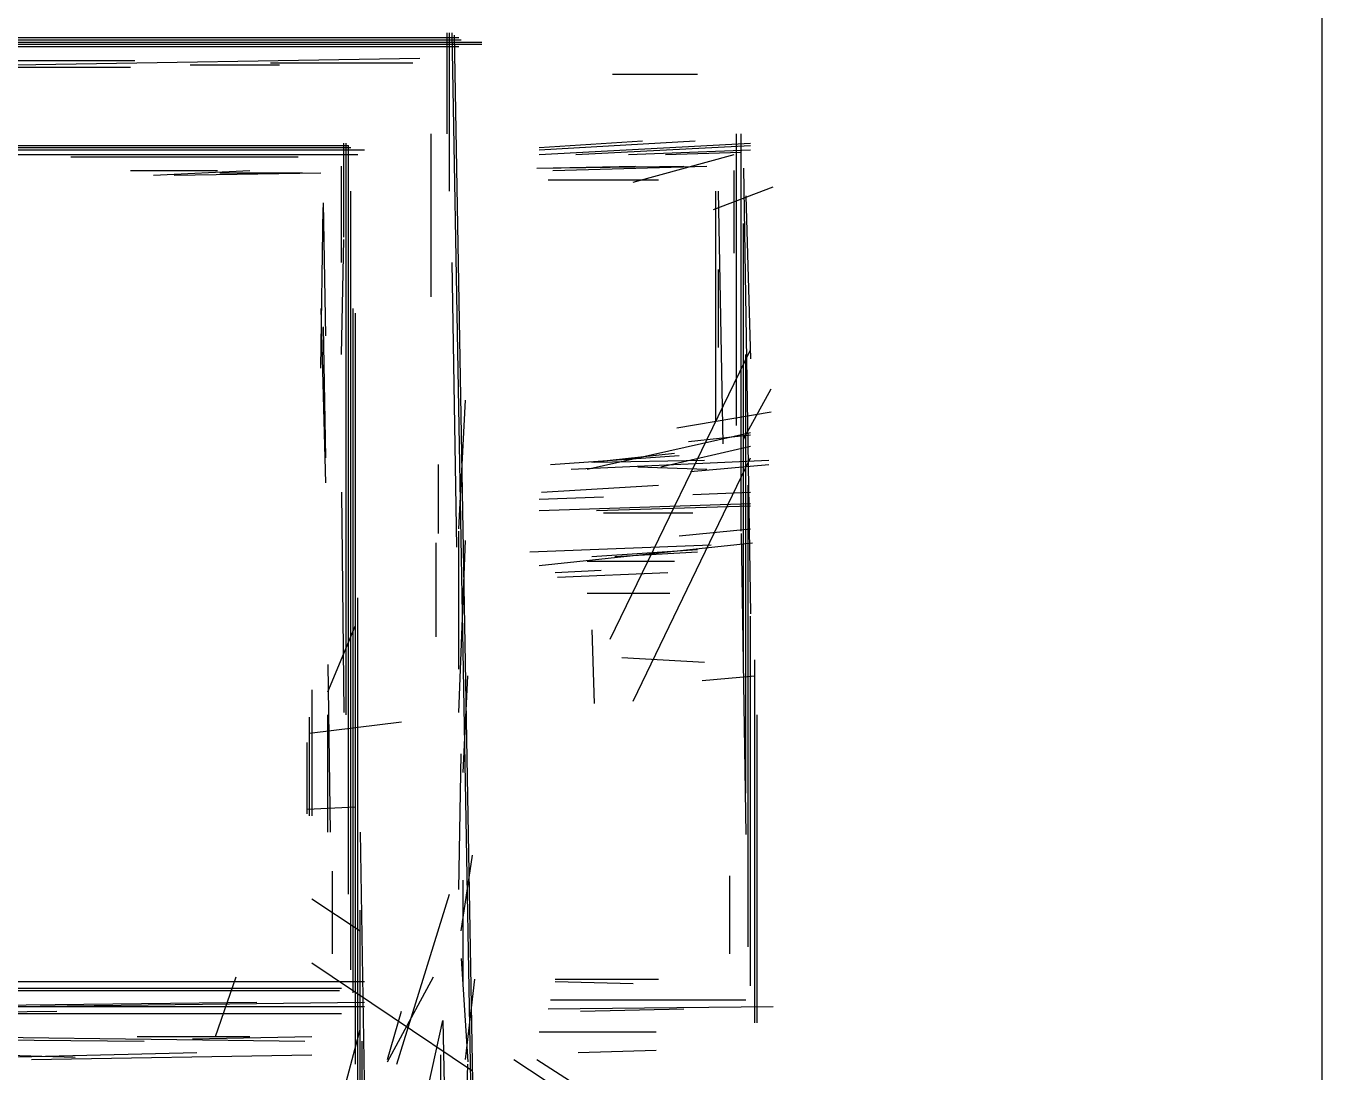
# Model space of a CAD drawing. Header units: metres. Extents: x 0.1 to 46.8, y -33.1 to 0.
# Drawn here: x 41.11 to 46.76, y -11.46 to -6.9 of the extents above; entities that cross this region are included whole.
import ezdxf

# ---------------------------------------------------------------- set-up
doc = ezdxf.new("R2010")
doc.units = ezdxf.units.M
doc.layers.add('Lines', color=7, linetype='Continuous')
doc.layers.add('Walls', color=2, linetype='Continuous')

msp = doc.modelspace()

# ---------------------------------------------------------------- linework, layer by layer
at = {"layer": 'Lines'}
for p, q in [((46.76, -33.07), (46.76, 0)), ((42.95, -7.37), (42.95, -6.93)), ((42.96, -7.62), (42.96, -6.93)), ((42.97, -6.93), (43.08, -13.16)), ((42.98, -6.94), (43.11, -14.32)), ((22.32, -6.95), (43, -6.95)), ((22.57, -6.96), (43.01, -6.96)), ((37.02, -6.97), (43.1, -6.97)), ((37.76, -6.98), (43.1, -6.98)), ((37.83, -6.99), (43, -6.99)), ((40.55, -7.05), (41.59, -7.05)), ((41.07, -7.07), (42.83, -7.04)), ((41.07, -7.08), (41.57, -7.08)), ((41.83, -7.07), (42.22, -7.07)), ((42.18, -7.06), (42.8, -7.06)), ((43.67, -7.11), (44.04, -7.11)), ((42.88, -8.08), (42.88, -7.37)), ((44.21, -8.64), (44.21, -7.37)), ((44.23, -9.1), (44.23, -7.37)), ((22.21, -7.42), (42.52, -7.42)), ((22.56, -7.43), (42.53, -7.43)), ((36.39, -7.44), (42.59, -7.44)), ((42.5, -7.82), (42.5, -7.41)), ((42.51, -9.9), (42.51, -7.41)), ((42.52, -10.68), (42.52, -7.42)), ((43.35, -7.44), (44.03, -7.4)), ((43.35, -7.43), (43.8, -7.4)), ((43.35, -7.46), (44.27, -7.41)), ((43.51, -7.46), (44.27, -7.42)), ((43.74, -7.46), (44.27, -7.44)), ((43.9, -7.46), (44.23, -7.45)), ((37.79, -7.46), (42.56, -7.46)), ((41.31, -7.47), (42.3, -7.47)), ((43.76, -7.58), (44.2, -7.46)), ((41.57, -7.53), (41.95, -7.53)), ((41.67, -7.55), (42.09, -7.53)), ((41.76, -7.55), (42.4, -7.54)), ((41.96, -7.54), (42.32, -7.54)), ((42.49, -7.93), (42.49, -7.51)), ((43.34, -7.52), (43.77, -7.51)), ((43.34, -7.52), (43.98, -7.51)), ((43.41, -7.53), (44.08, -7.51)), ((44.2, -7.89), (44.2, -7.53)), ((44.24, -7.52), (44.27, -9.46)), ((42.53, -11.01), (42.53, -7.62)), ((43.39, -7.57), (43.87, -7.57)), ((44.11, -7.7), (44.37, -7.6)), ((44.12, -8.62), (44.12, -7.62)), ((44.13, -7.62), (44.15, -8.72)), ((42.41, -7.67), (42.42, -8.25)), ((44.25, -7.64), (44.27, -8.35)), ((42.4, -8.39), (42.41, -7.69)), ((44.24, -9.67), (44.24, -7.76)), ((42.49, -8.33), (42.5, -7.83)), ((42.97, -7.93), (42.99, -9.17)), ((44.13, -7.96), (44.13, -8.3)), ((42.4, -8.13), (42.42, -8.89)), ((42.54, -11.11), (42.54, -8.13)), ((42.55, -11.42), (42.55, -8.15)), ((42.41, -8.21), (42.42, -8.78)), ((43.66, -9.57), (44.27, -8.31)), ((44.25, -10.24), (44.25, -8.33)), ((44.24, -8.7), (44.36, -8.48)), ((43, -9.09), (43.03, -8.53)), ((43.95, -8.65), (44.36, -8.58)), ((43.56, -8.83), (44.27, -8.67)), ((44, -8.71), (44.27, -8.68)), ((43.88, -8.82), (44.27, -8.73)), ((43.4, -8.81), (43.96, -8.77)), ((43.49, -8.83), (44.35, -8.79)), ((43.58, -8.8), (43.94, -8.76)), ((43.59, -8.8), (44.07, -8.79)), ((43.76, -9.84), (44.27, -8.78)), ((42.91, -8.81), (42.91, -9.11)), ((43.78, -8.82), (44.08, -8.83)), ((44.01, -8.84), (44.35, -8.81)), ((43.36, -8.93), (43.87, -8.9)), ((44.26, -10.91), (44.26, -8.9)), ((42.49, -8.93), (42.5, -9.89)), ((43.35, -8.96), (43.63, -8.95)), ((44.02, -8.94), (44.27, -8.93)), ((43.35, -9.01), (44.27, -8.98)), ((43.6, -9.01), (44.27, -8.99)), ((43.63, -9.02), (44.02, -9.02)), ((43, -9.7), (43, -9.1)), ((43, -9.89), (43.03, -9.14)), ((43.96, -9.12), (44.27, -9.09)), ((44.23, -9.11), (44.25, -10.42)), ((42.9, -9.15), (42.9, -9.56)), ((43.31, -9.19), (44.1, -9.16)), ((43.35, -9.25), (44.28, -9.15)), ((43.58, -9.21), (44.04, -9.18)), ((43.68, -9.21), (44.04, -9.19)), ((43.56, -9.23), (43.94, -9.23)), ((43.42, -9.28), (43.62, -9.27)), ((43.43, -9.3), (43.91, -9.28)), ((43.56, -9.37), (43.92, -9.37)), ((42.56, -11.68), (42.56, -9.39)), ((44.27, -11.08), (44.27, -9.47)), ((42.43, -9.8), (42.55, -9.51)), ((43.58, -9.53), (43.59, -9.85)), ((43.71, -9.65), (44.07, -9.67)), ((42.43, -9.68), (42.44, -10.41)), ((44.29, -11.24), (44.29, -9.66)), ((43.02, -10.15), (43.04, -9.73)), ((44.06, -9.75), (44.29, -9.73)), ((42.36, -9.79), (42.36, -10.34)), ((42.35, -10.34), (42.35, -9.91)), ((42.35, -9.98), (42.75, -9.93)), ((42.43, -10.41), (42.43, -9.9)), ((44.3, -11.24), (44.3, -9.9)), ((42.34, -10.33), (42.34, -10.02)), ((43, -10.66), (43.01, -10.07)), ((42.34, -10.31), (42.55, -10.3)), ((42.57, -10.41), (42.72, -19.32)), ((43.01, -10.84), (43.06, -10.51)), ((42.45, -10.94), (42.45, -10.58)), ((44.18, -10.94), (44.18, -10.6)), ((43.02, -11.06), (43.02, -10.62)), ((42.36, -10.7), (42.57, -10.84)), ((42.73, -11.42), (42.96, -10.68)), ((42.57, -12.25), (42.57, -10.75)), ((42.36, -10.98), (43.06, -11.45)), ((43.01, -10.96), (43.04, -11.41)), ((36.31, -11.06), (42.59, -11.06)), ((41.94, -11.3), (42.03, -11.04)), ((42.69, -11.41), (42.89, -11.04)), ((43.03, -11.4), (43.07, -11.05)), ((43.42, -11.05), (43.87, -11.05)), ((43.42, -11.06), (43.76, -11.07)), ((36.38, -11.09), (42.49, -11.09)), ((39.55, -11.1), (42.48, -11.1)), ((39.42, -11.17), (42.59, -11.17)), ((40.41, -11.17), (42.12, -11.15)), ((41.06, -11.17), (42.59, -11.15)), ((43.39, -11.18), (44.37, -11.17)), ((43.4, -11.14), (44.25, -11.14)), ((39.51, -11.2), (42.49, -11.2)), ((40.12, -11.2), (41.25, -11.19)), ((42.69, -11.4), (42.75, -11.19)), ((42.85, -11.6), (42.93, -11.23)), ((42.93, -11.23), (42.94, -11.67)), ((43.53, -11.19), (43.98, -11.18)), ((42.48, -11.61), (42.57, -11.27)), ((43.35, -11.28), (43.86, -11.28)), ((40.54, -11.31), (41.63, -11.32)), ((40.69, -11.3), (42.33, -11.32)), ((41.6, -11.3), (42.09, -11.3)), ((41.84, -11.31), (42.36, -11.3)), ((42.58, -12.74), (42.58, -11.32)), ((40.68, -11.37), (41.33, -11.39)), ((41.02, -11.39), (41.86, -11.37)), ((41.14, -11.4), (42.36, -11.38)), ((42.92, -11.38), (42.92, -11.68)), ((43.24, -11.4), (43.62, -11.65)), ((43.34, -11.4), (43.73, -11.65)), ((43.52, -11.37), (43.86, -11.36)), ((43.03, -11.75), (43.04, -11.42))]:
    msp.add_line(p, q, dxfattribs=at)
at = {"layer": 'Walls'}
for p, q in [((42.96, -7.62), (42.96, -6.93)), ((42.97, -6.93), (43.08, -13.16)), ((42.97, -6.93), (43.08, -13.16)), ((42.97, -6.93), (43.08, -13.16)), ((42.97, -6.93), (43.08, -13.16)), ((42.97, -6.93), (43.08, -13.16)), ((42.97, -6.93), (43.08, -13.16)), ((42.97, -6.93), (43.08, -13.16)), ((42.97, -6.93), (43.08, -13.16)), ((42.97, -6.93), (43.08, -13.16)), ((42.97, -6.93), (43.08, -13.16)), ((42.98, -6.94), (43.11, -14.32)), ((42.98, -6.94), (43.11, -14.32)), ((42.98, -6.94), (43.11, -14.32)), ((42.98, -6.94), (43.11, -14.32)), ((22.32, -6.95), (43, -6.95)), ((22.32, -6.95), (43, -6.95)), ((22.32, -6.95), (43, -6.95)), ((22.32, -6.95), (43, -6.95)), ((22.57, -6.96), (43.01, -6.96)), ((22.57, -6.96), (43.01, -6.96)), ((22.57, -6.96), (43.01, -6.96)), ((37.02, -6.97), (43.1, -6.97)), ((37.02, -6.97), (43.1, -6.97)), ((37.02, -6.97), (43.1, -6.97)), ((37.02, -6.97), (43.1, -6.97)), ((37.02, -6.97), (43.1, -6.97)), ((37.02, -6.97), (43.1, -6.97)), ((37.02, -6.97), (43.1, -6.97)), ((37.02, -6.97), (43.1, -6.97)), ((37.76, -6.98), (43.1, -6.98)), ((37.76, -6.98), (43.1, -6.98)), ((37.76, -6.98), (43.1, -6.98)), ((37.76, -6.98), (43.1, -6.98)), ((37.76, -6.98), (43.1, -6.98)), ((37.76, -6.98), (43.1, -6.98)), ((37.76, -6.98), (43.1, -6.98)), ((37.83, -6.99), (43, -6.99)), ((37.83, -6.99), (43, -6.99)), ((37.83, -6.99), (43, -6.99)), ((37.83, -6.99), (43, -6.99)), ((37.83, -6.99), (43, -6.99)), ((37.83, -6.99), (43, -6.99)), ((37.83, -6.99), (43, -6.99)), ((40.55, -7.05), (41.59, -7.05)), ((40.55, -7.05), (41.59, -7.05)), ((40.55, -7.05), (41.59, -7.05)), ((40.55, -7.05), (41.59, -7.05)), ((40.55, -7.05), (41.59, -7.05)), ((41.07, -7.07), (42.83, -7.04)), ((41.07, -7.07), (42.83, -7.04)), ((41.07, -7.07), (42.83, -7.04)), ((41.07, -7.07), (42.83, -7.04)), ((41.07, -7.08), (41.57, -7.08)), ((41.07, -7.08), (41.57, -7.08)), ((41.07, -7.08), (41.57, -7.08)), ((41.07, -7.08), (41.57, -7.08)), ((41.07, -7.08), (41.57, -7.08)), ((42.18, -7.06), (42.8, -7.06)), ((42.18, -7.06), (42.8, -7.06)), ((42.18, -7.06), (42.8, -7.06)), ((42.88, -8.08), (42.88, -7.37)), ((42.88, -8.08), (42.88, -7.37)), ((42.88, -8.08), (42.88, -7.37)), ((42.88, -8.08), (42.88, -7.37)), ((44.21, -8.64), (44.21, -7.37)), ((44.21, -8.64), (44.21, -7.37)), ((44.21, -8.64), (44.21, -7.37)), ((44.21, -8.64), (44.21, -7.37)), ((44.23, -9.1), (44.23, -7.37)), ((44.23, -9.1), (44.23, -7.37)), ((44.23, -9.1), (44.23, -7.37)), ((44.23, -9.1), (44.23, -7.37)), ((44.23, -9.1), (44.23, -7.37)), ((22.21, -7.42), (42.52, -7.42)), ((22.21, -7.42), (42.52, -7.42)), ((22.21, -7.42), (42.52, -7.42)), ((22.21, -7.42), (42.52, -7.42)), ((22.21, -7.42), (42.52, -7.42)), ((22.21, -7.42), (42.52, -7.42)), ((22.21, -7.42), (42.52, -7.42)), ((22.21, -7.42), (42.52, -7.42)), ((22.21, -7.42), (42.52, -7.42)), ((22.56, -7.43), (42.53, -7.43)), ((22.56, -7.43), (42.53, -7.43)), ((22.56, -7.43), (42.53, -7.43)), ((22.56, -7.43), (42.53, -7.43)), ((22.56, -7.43), (42.53, -7.43)), ((22.56, -7.43), (42.53, -7.43)), ((22.56, -7.43), (42.53, -7.43)), ((22.56, -7.43), (42.53, -7.43)), ((22.56, -7.43), (42.53, -7.43)), ((36.39, -7.44), (42.59, -7.44)), ((36.39, -7.44), (42.59, -7.44)), ((36.39, -7.44), (42.59, -7.44)), ((36.39, -7.44), (42.59, -7.44)), ((36.39, -7.44), (42.59, -7.44)), ((36.39, -7.44), (42.59, -7.44)), ((42.51, -9.9), (42.51, -7.41)), ((42.51, -9.9), (42.51, -7.41)), ((42.51, -9.9), (42.51, -7.41)), ((42.51, -9.9), (42.51, -7.41)), ((42.51, -9.9), (42.51, -7.41)), ((42.51, -9.9), (42.51, -7.41)), ((42.51, -9.9), (42.51, -7.41)), ((42.51, -9.9), (42.51, -7.41)), ((42.51, -9.9), (42.51, -7.41)), ((42.51, -9.9), (42.51, -7.41)), ((42.52, -10.68), (42.52, -7.42)), ((42.52, -10.68), (42.52, -7.42)), ((42.52, -10.68), (42.52, -7.42)), ((42.52, -10.68), (42.52, -7.42)), ((42.52, -10.68), (42.52, -7.42)), ((42.52, -10.68), (42.52, -7.42)), ((42.52, -10.68), (42.52, -7.42)), ((42.52, -10.68), (42.52, -7.42)), ((42.52, -10.68), (42.52, -7.42)), ((42.52, -10.68), (42.52, -7.42)), ((42.52, -10.68), (42.52, -7.42)), ((43.35, -7.44), (44.03, -7.4)), ((43.35, -7.44), (44.03, -7.4)), ((43.35, -7.46), (44.27, -7.41)), ((43.35, -7.46), (44.27, -7.41)), ((43.51, -7.46), (44.27, -7.42)), ((43.51, -7.46), (44.27, -7.42)), ((43.51, -7.46), (44.27, -7.42)), ((43.74, -7.46), (44.27, -7.44)), ((43.74, -7.46), (44.27, -7.44)), ((43.74, -7.46), (44.27, -7.44)), ((43.74, -7.46), (44.27, -7.44)), ((37.79, -7.46), (42.56, -7.46)), ((37.79, -7.46), (42.56, -7.46)), ((37.79, -7.46), (42.56, -7.46)), ((37.79, -7.46), (42.56, -7.46)), ((37.79, -7.46), (42.56, -7.46)), ((37.79, -7.46), (42.56, -7.46)), ((37.79, -7.46), (42.56, -7.46)), ((37.79, -7.46), (42.56, -7.46)), ((41.31, -7.47), (42.3, -7.47)), ((41.31, -7.47), (42.3, -7.47)), ((41.31, -7.47), (42.3, -7.47)), ((41.31, -7.47), (42.3, -7.47)), ((41.76, -7.55), (42.4, -7.54)), ((41.76, -7.55), (42.4, -7.54)), ((41.76, -7.55), (42.4, -7.54)), ((43.34, -7.52), (43.98, -7.51)), ((43.34, -7.52), (43.98, -7.51)), ((43.34, -7.52), (43.98, -7.51)), ((43.41, -7.53), (44.08, -7.51)), ((43.41, -7.53), (44.08, -7.51)), ((44.24, -7.52), (44.27, -9.46)), ((44.24, -7.52), (44.27, -9.46)), ((44.24, -7.52), (44.27, -9.46)), ((44.24, -7.52), (44.27, -9.46)), ((44.24, -7.52), (44.27, -9.46)), ((44.24, -7.52), (44.27, -9.46)), ((44.24, -7.52), (44.27, -9.46)), ((42.53, -11.01), (42.53, -7.62)), ((42.53, -11.01), (42.53, -7.62)), ((42.53, -11.01), (42.53, -7.62)), ((42.53, -11.01), (42.53, -7.62)), ((42.53, -11.01), (42.53, -7.62)), ((42.53, -11.01), (42.53, -7.62)), ((42.53, -11.01), (42.53, -7.62)), ((42.53, -11.01), (42.53, -7.62)), ((42.53, -11.01), (42.53, -7.62)), ((44.12, -8.62), (44.12, -7.62)), ((44.12, -8.62), (44.12, -7.62)), ((44.12, -8.62), (44.12, -7.62)), ((44.12, -8.62), (44.12, -7.62)), ((44.13, -7.62), (44.15, -8.72)), ((44.13, -7.62), (44.15, -8.72)), ((44.13, -7.62), (44.15, -8.72)), ((44.13, -7.62), (44.15, -8.72)), ((42.41, -7.67), (42.42, -8.25)), ((42.41, -7.67), (42.42, -8.25)), ((42.41, -7.67), (42.42, -8.25)), ((42.41, -7.67), (42.42, -8.25)), ((44.25, -7.64), (44.27, -8.35)), ((44.25, -7.64), (44.27, -8.35)), ((44.25, -7.64), (44.27, -8.35)), ((44.25, -7.64), (44.27, -8.35)), ((44.25, -7.64), (44.27, -8.35)), ((42.4, -8.39), (42.41, -7.69)), ((42.4, -8.39), (42.41, -7.69)), ((42.4, -8.39), (42.41, -7.69)), ((42.4, -8.39), (42.41, -7.69)), ((42.4, -8.39), (42.41, -7.69)), ((44.24, -9.67), (44.24, -7.76)), ((44.24, -9.67), (44.24, -7.76)), ((44.24, -9.67), (44.24, -7.76)), ((44.24, -9.67), (44.24, -7.76)), ((44.24, -9.67), (44.24, -7.76)), ((44.24, -9.67), (44.24, -7.76)), ((44.24, -9.67), (44.24, -7.76)), ((42.49, -8.33), (42.5, -7.83)), ((42.49, -8.33), (42.5, -7.83)), ((42.49, -8.33), (42.5, -7.83)), ((42.49, -8.33), (42.5, -7.83)), ((42.49, -8.33), (42.5, -7.83)), ((42.97, -7.93), (42.99, -9.17)), ((42.97, -7.93), (42.99, -9.17)), ((42.97, -7.93), (42.99, -9.17)), ((42.97, -7.93), (42.99, -9.17)), ((42.97, -7.93), (42.99, -9.17)), ((42.97, -7.93), (42.99, -9.17)), ((42.97, -7.93), (42.99, -9.17)), ((42.4, -8.13), (42.42, -8.89)), ((42.4, -8.13), (42.42, -8.89)), ((42.4, -8.13), (42.42, -8.89)), ((42.4, -8.13), (42.42, -8.89)), ((42.4, -8.13), (42.42, -8.89)), ((42.4, -8.13), (42.42, -8.89)), ((42.4, -8.13), (42.42, -8.89)), ((42.54, -11.11), (42.54, -8.13)), ((42.54, -11.11), (42.54, -8.13)), ((42.54, -11.11), (42.54, -8.13)), ((42.54, -11.11), (42.54, -8.13)), ((42.54, -11.11), (42.54, -8.13)), ((42.54, -11.11), (42.54, -8.13)), ((42.54, -11.11), (42.54, -8.13)), ((42.54, -11.11), (42.54, -8.13)), ((42.54, -11.11), (42.54, -8.13)), ((42.54, -11.11), (42.54, -8.13)), ((42.55, -11.42), (42.55, -8.15)), ((42.55, -11.42), (42.55, -8.15)), ((42.55, -11.42), (42.55, -8.15)), ((42.55, -11.42), (42.55, -8.15)), ((42.55, -11.42), (42.55, -8.15)), ((42.55, -11.42), (42.55, -8.15)), ((42.55, -11.42), (42.55, -8.15)), ((42.55, -11.42), (42.55, -8.15)), ((42.55, -11.42), (42.55, -8.15)), ((42.55, -11.42), (42.55, -8.15)), ((42.55, -11.42), (42.55, -8.15)), ((42.55, -11.42), (42.55, -8.15)), ((42.41, -8.21), (42.42, -8.78)), ((42.41, -8.21), (42.42, -8.78)), ((42.41, -8.21), (42.42, -8.78)), ((42.41, -8.21), (42.42, -8.78)), ((42.41, -8.21), (42.42, -8.78)), ((42.41, -8.21), (42.42, -8.78)), ((42.41, -8.21), (42.42, -8.78)), ((43.66, -9.57), (44.27, -8.31)), ((44.25, -10.24), (44.25, -8.33)), ((44.25, -10.24), (44.25, -8.33)), ((44.25, -10.24), (44.25, -8.33)), ((44.25, -10.24), (44.25, -8.33)), ((43, -9.09), (43.03, -8.53)), ((43, -9.09), (43.03, -8.53)), ((43, -9.09), (43.03, -8.53)), ((43, -9.09), (43.03, -8.53)), ((43, -9.09), (43.03, -8.53)), ((43, -9.09), (43.03, -8.53)), ((43, -9.09), (43.03, -8.53)), ((43, -9.09), (43.03, -8.53)), ((43, -9.09), (43.03, -8.53)), ((43.56, -8.83), (44.27, -8.67)), ((43.56, -8.83), (44.27, -8.67)), ((43.56, -8.83), (44.27, -8.67)), ((43.4, -8.81), (43.96, -8.77)), ((43.4, -8.81), (43.96, -8.77)), ((43.4, -8.81), (43.96, -8.77)), ((43.4, -8.81), (43.96, -8.77)), ((43.4, -8.81), (43.96, -8.77)), ((43.4, -8.81), (43.96, -8.77)), ((43.49, -8.83), (44.35, -8.79)), ((43.49, -8.83), (44.35, -8.79)), ((43.49, -8.83), (44.35, -8.79)), ((43.49, -8.83), (44.35, -8.79)), ((43.49, -8.83), (44.35, -8.79)), ((43.49, -8.83), (44.35, -8.79)), ((43.76, -9.84), (44.27, -8.78)), ((43.36, -8.93), (43.87, -8.9)), ((43.36, -8.93), (43.87, -8.9)), ((43.36, -8.93), (43.87, -8.9)), ((43.36, -8.93), (43.87, -8.9)), ((43.36, -8.93), (43.87, -8.9)), ((43.36, -8.93), (43.87, -8.9)), ((44.26, -10.91), (44.26, -8.9)), ((44.26, -10.91), (44.26, -8.9)), ((44.26, -10.91), (44.26, -8.9)), ((44.26, -10.91), (44.26, -8.9)), ((42.49, -8.93), (42.5, -9.89)), ((42.49, -8.93), (42.5, -9.89)), ((42.49, -8.93), (42.5, -9.89)), ((42.49, -8.93), (42.5, -9.89)), ((42.49, -8.93), (42.5, -9.89)), ((42.49, -8.93), (42.5, -9.89)), ((42.49, -8.93), (42.5, -9.89)), ((42.49, -8.93), (42.5, -9.89)), ((42.49, -8.93), (42.5, -9.89)), ((42.49, -8.93), (42.5, -9.89)), ((43.35, -9.01), (44.27, -8.98)), ((43.35, -9.01), (44.27, -8.98)), ((43.35, -9.01), (44.27, -8.98)), ((43.35, -9.01), (44.27, -8.98)), ((43.35, -9.01), (44.27, -8.98)), ((43.6, -9.01), (44.27, -8.99)), ((43.6, -9.01), (44.27, -8.99)), ((43.6, -9.01), (44.27, -8.99)), ((43.6, -9.01), (44.27, -8.99)), ((43.6, -9.01), (44.27, -8.99)), ((43, -9.7), (43, -9.1)), ((43, -9.7), (43, -9.1)), ((43, -9.7), (43, -9.1)), ((43, -9.7), (43, -9.1)), ((43, -9.7), (43, -9.1)), ((43, -9.7), (43, -9.1)), ((43, -9.7), (43, -9.1)), ((43, -9.89), (43.03, -9.14)), ((43, -9.89), (43.03, -9.14)), ((43, -9.89), (43.03, -9.14)), ((43, -9.89), (43.03, -9.14)), ((43, -9.89), (43.03, -9.14)), ((43, -9.89), (43.03, -9.14)), ((43, -9.89), (43.03, -9.14)), ((43, -9.89), (43.03, -9.14)), ((44.23, -9.11), (44.25, -10.42)), ((44.23, -9.11), (44.25, -10.42)), ((44.23, -9.11), (44.25, -10.42)), ((43.31, -9.19), (44.1, -9.16)), ((43.31, -9.19), (44.1, -9.16)), ((43.31, -9.19), (44.1, -9.16)), ((43.31, -9.19), (44.1, -9.16)), ((43.31, -9.19), (44.1, -9.16)), ((43.35, -9.25), (44.28, -9.15)), ((43.35, -9.25), (44.28, -9.15)), ((43.35, -9.25), (44.28, -9.15)), ((43.35, -9.25), (44.28, -9.15)), ((43.35, -9.25), (44.28, -9.15)), ((43.35, -9.25), (44.28, -9.15)), ((42.56, -11.68), (42.56, -9.39)), ((42.56, -11.68), (42.56, -9.39)), ((42.56, -11.68), (42.56, -9.39)), ((42.56, -11.68), (42.56, -9.39)), ((42.56, -11.68), (42.56, -9.39)), ((42.56, -11.68), (42.56, -9.39)), ((42.56, -11.68), (42.56, -9.39)), ((44.27, -11.08), (44.27, -9.47)), ((44.27, -11.08), (44.27, -9.47)), ((44.27, -11.08), (44.27, -9.47)), ((44.27, -11.08), (44.27, -9.47)), ((42.43, -9.68), (42.44, -10.41)), ((42.43, -9.68), (42.44, -10.41)), ((42.43, -9.68), (42.44, -10.41)), ((42.43, -9.68), (42.44, -10.41)), ((42.43, -9.68), (42.44, -10.41)), ((42.43, -9.68), (42.44, -10.41)), ((42.43, -9.68), (42.44, -10.41)), ((42.43, -9.68), (42.44, -10.41)), ((44.29, -11.24), (44.29, -9.66)), ((44.29, -11.24), (44.29, -9.66)), ((44.29, -11.24), (44.29, -9.66)), ((42.36, -9.79), (42.36, -10.34)), ((42.36, -9.79), (42.36, -10.34)), ((42.36, -9.79), (42.36, -10.34)), ((42.36, -9.79), (42.36, -10.34)), ((42.36, -9.79), (42.36, -10.34)), ((42.36, -9.79), (42.36, -10.34)), ((42.36, -9.79), (42.36, -10.34)), ((42.43, -10.41), (42.43, -9.9)), ((42.43, -10.41), (42.43, -9.9)), ((42.43, -10.41), (42.43, -9.9)), ((42.43, -10.41), (42.43, -9.9)), ((42.43, -10.41), (42.43, -9.9)), ((42.43, -10.41), (42.43, -9.9)), ((42.43, -10.41), (42.43, -9.9)), ((44.3, -11.24), (44.3, -9.9)), ((44.3, -11.24), (44.3, -9.9)), ((43, -10.66), (43.01, -10.07)), ((43, -10.66), (43.01, -10.07)), ((43, -10.66), (43.01, -10.07)), ((43, -10.66), (43.01, -10.07)), ((43, -10.66), (43.01, -10.07)), ((43, -10.66), (43.01, -10.07)), ((43, -10.66), (43.01, -10.07)), ((42.57, -10.41), (42.72, -19.32)), ((42.57, -10.41), (42.72, -19.32)), ((42.57, -10.41), (42.72, -19.32)), ((42.57, -10.41), (42.72, -19.32)), ((42.57, -12.25), (42.57, -10.75)), ((42.57, -12.25), (42.57, -10.75)), ((42.57, -12.25), (42.57, -10.75)), ((36.31, -11.06), (42.59, -11.06)), ((36.31, -11.06), (42.59, -11.06)), ((36.31, -11.06), (42.59, -11.06)), ((36.31, -11.06), (42.59, -11.06)), ((36.31, -11.06), (42.59, -11.06)), ((36.31, -11.06), (42.59, -11.06)), ((36.31, -11.06), (42.59, -11.06)), ((36.31, -11.06), (42.59, -11.06)), ((36.31, -11.06), (42.59, -11.06)), ((36.31, -11.06), (42.59, -11.06)), ((36.31, -11.06), (42.59, -11.06)), ((36.38, -11.09), (42.49, -11.09)), ((36.38, -11.09), (42.49, -11.09)), ((36.38, -11.09), (42.49, -11.09)), ((36.38, -11.09), (42.49, -11.09)), ((36.38, -11.09), (42.49, -11.09)), ((36.38, -11.09), (42.49, -11.09)), ((36.38, -11.09), (42.49, -11.09)), ((36.38, -11.09), (42.49, -11.09)), ((36.38, -11.09), (42.49, -11.09)), ((36.38, -11.09), (42.49, -11.09)), ((36.38, -11.09), (42.49, -11.09)), ((36.38, -11.09), (42.49, -11.09)), ((39.55, -11.1), (42.48, -11.1)), ((39.55, -11.1), (42.48, -11.1)), ((39.55, -11.1), (42.48, -11.1)), ((39.55, -11.1), (42.48, -11.1)), ((39.55, -11.1), (42.48, -11.1)), ((39.55, -11.1), (42.48, -11.1)), ((39.55, -11.1), (42.48, -11.1)), ((39.55, -11.1), (42.48, -11.1)), ((39.55, -11.1), (42.48, -11.1)), ((39.55, -11.1), (42.48, -11.1)), ((39.55, -11.1), (42.48, -11.1)), ((39.55, -11.1), (42.48, -11.1)), ((39.55, -11.1), (42.48, -11.1)), ((39.55, -11.1), (42.48, -11.1)), ((39.42, -11.17), (42.59, -11.17)), ((39.42, -11.17), (42.59, -11.17)), ((39.42, -11.17), (42.59, -11.17)), ((39.42, -11.17), (42.59, -11.17)), ((39.42, -11.17), (42.59, -11.17)), ((39.42, -11.17), (42.59, -11.17)), ((39.42, -11.17), (42.59, -11.17)), ((39.42, -11.17), (42.59, -11.17)), ((39.42, -11.17), (42.59, -11.17)), ((39.42, -11.17), (42.59, -11.17)), ((39.42, -11.17), (42.59, -11.17)), ((39.42, -11.17), (42.59, -11.17)), ((39.42, -11.17), (42.59, -11.17)), ((39.42, -11.17), (42.59, -11.17)), ((40.41, -11.17), (42.12, -11.15)), ((40.41, -11.17), (42.12, -11.15)), ((40.41, -11.17), (42.12, -11.15)), ((40.41, -11.17), (42.12, -11.15)), ((40.41, -11.17), (42.12, -11.15)), ((40.41, -11.17), (42.12, -11.15)), ((40.41, -11.17), (42.12, -11.15)), ((40.41, -11.17), (42.12, -11.15)), ((40.41, -11.17), (42.12, -11.15)), ((40.41, -11.17), (42.12, -11.15)), ((40.41, -11.17), (42.12, -11.15)), ((40.41, -11.17), (42.12, -11.15)), ((40.41, -11.17), (42.12, -11.15)), ((40.41, -11.17), (42.12, -11.15)), ((40.41, -11.17), (42.12, -11.15)), ((40.41, -11.17), (42.12, -11.15)), ((40.41, -11.17), (42.12, -11.15)), ((40.41, -11.17), (42.12, -11.15)), ((41.06, -11.17), (42.59, -11.15)), ((41.06, -11.17), (42.59, -11.15)), ((41.06, -11.17), (42.59, -11.15)), ((41.06, -11.17), (42.59, -11.15)), ((41.06, -11.17), (42.59, -11.15)), ((41.06, -11.17), (42.59, -11.15)), ((41.06, -11.17), (42.59, -11.15)), ((41.06, -11.17), (42.59, -11.15)), ((41.06, -11.17), (42.59, -11.15)), ((41.06, -11.17), (42.59, -11.15)), ((41.06, -11.17), (42.59, -11.15)), ((41.06, -11.17), (42.59, -11.15)), ((43.39, -11.18), (44.37, -11.17)), ((43.39, -11.18), (44.37, -11.17)), ((43.39, -11.18), (44.37, -11.17)), ((43.39, -11.18), (44.37, -11.17)), ((43.39, -11.18), (44.37, -11.17)), ((43.4, -11.14), (44.25, -11.14)), ((43.4, -11.14), (44.25, -11.14)), ((43.4, -11.14), (44.25, -11.14)), ((43.4, -11.14), (44.25, -11.14)), ((43.4, -11.14), (44.25, -11.14)), ((39.51, -11.2), (42.49, -11.2)), ((39.51, -11.2), (42.49, -11.2)), ((39.51, -11.2), (42.49, -11.2)), ((39.51, -11.2), (42.49, -11.2)), ((39.51, -11.2), (42.49, -11.2)), ((39.51, -11.2), (42.49, -11.2)), ((39.51, -11.2), (42.49, -11.2)), ((39.51, -11.2), (42.49, -11.2)), ((39.51, -11.2), (42.49, -11.2)), ((39.51, -11.2), (42.49, -11.2)), ((39.51, -11.2), (42.49, -11.2)), ((39.51, -11.2), (42.49, -11.2)), ((39.51, -11.2), (42.49, -11.2)), ((40.12, -11.2), (41.25, -11.19)), ((40.12, -11.2), (41.25, -11.19)), ((40.12, -11.2), (41.25, -11.19)), ((40.12, -11.2), (41.25, -11.19)), ((40.12, -11.2), (41.25, -11.19)), ((40.12, -11.2), (41.25, -11.19)), ((40.12, -11.2), (41.25, -11.19)), ((40.12, -11.2), (41.25, -11.19)), ((40.12, -11.2), (41.25, -11.19)), ((40.12, -11.2), (41.25, -11.19)), ((40.12, -11.2), (41.25, -11.19)), ((40.12, -11.2), (41.25, -11.19)), ((40.12, -11.2), (41.25, -11.19)), ((40.12, -11.2), (41.25, -11.19)), ((40.12, -11.2), (41.25, -11.19)), ((43.35, -11.28), (43.86, -11.28)), ((43.35, -11.28), (43.86, -11.28)), ((43.35, -11.28), (43.86, -11.28)), ((43.35, -11.28), (43.86, -11.28)), ((43.35, -11.28), (43.86, -11.28)), ((43.35, -11.28), (43.86, -11.28)), ((40.54, -11.31), (41.63, -11.32)), ((40.54, -11.31), (41.63, -11.32)), ((40.54, -11.31), (41.63, -11.32)), ((40.54, -11.31), (41.63, -11.32)), ((40.54, -11.31), (41.63, -11.32)), ((40.54, -11.31), (41.63, -11.32)), ((40.54, -11.31), (41.63, -11.32)), ((40.54, -11.31), (41.63, -11.32)), ((40.54, -11.31), (41.63, -11.32)), ((40.54, -11.31), (41.63, -11.32)), ((40.54, -11.31), (41.63, -11.32)), ((40.54, -11.31), (41.63, -11.32)), ((40.54, -11.31), (41.63, -11.32)), ((40.54, -11.31), (41.63, -11.32)), ((40.54, -11.31), (41.63, -11.32)), ((40.54, -11.31), (41.63, -11.32)), ((40.69, -11.3), (42.33, -11.32)), ((40.69, -11.3), (42.33, -11.32)), ((40.69, -11.3), (42.33, -11.32)), ((40.69, -11.3), (42.33, -11.32)), ((40.69, -11.3), (42.33, -11.32)), ((40.69, -11.3), (42.33, -11.32)), ((40.69, -11.3), (42.33, -11.32)), ((40.69, -11.3), (42.33, -11.32)), ((40.69, -11.3), (42.33, -11.32)), ((40.69, -11.3), (42.33, -11.32)), ((40.69, -11.3), (42.33, -11.32)), ((40.69, -11.3), (42.33, -11.32)), ((40.69, -11.3), (42.33, -11.32)), ((40.69, -11.3), (42.33, -11.32)), ((40.69, -11.3), (42.33, -11.32)), ((40.69, -11.3), (42.33, -11.32)), ((41.84, -11.31), (42.36, -11.3)), ((41.84, -11.31), (42.36, -11.3)), ((41.84, -11.31), (42.36, -11.3)), ((41.84, -11.31), (42.36, -11.3)), ((41.84, -11.31), (42.36, -11.3)), ((41.84, -11.31), (42.36, -11.3)), ((41.84, -11.31), (42.36, -11.3)), ((41.84, -11.31), (42.36, -11.3)), ((41.84, -11.31), (42.36, -11.3)), ((41.84, -11.31), (42.36, -11.3)), ((42.58, -12.74), (42.58, -11.32)), ((42.58, -12.74), (42.58, -11.32)), ((42.58, -12.74), (42.58, -11.32)), ((42.58, -12.74), (42.58, -11.32)), ((42.58, -12.74), (42.58, -11.32)), ((42.58, -12.74), (42.58, -11.32)), ((42.58, -12.74), (42.58, -11.32)), ((42.58, -12.74), (42.58, -11.32)), ((40.68, -11.37), (41.33, -11.39)), ((40.68, -11.37), (41.33, -11.39)), ((40.68, -11.37), (41.33, -11.39)), ((40.68, -11.37), (41.33, -11.39)), ((40.68, -11.37), (41.33, -11.39)), ((40.68, -11.37), (41.33, -11.39)), ((40.68, -11.37), (41.33, -11.39)), ((40.68, -11.37), (41.33, -11.39)), ((40.68, -11.37), (41.33, -11.39)), ((40.68, -11.37), (41.33, -11.39)), ((40.68, -11.37), (41.33, -11.39)), ((40.68, -11.37), (41.33, -11.39)), ((40.68, -11.37), (41.33, -11.39)), ((40.68, -11.37), (41.33, -11.39)), ((40.68, -11.37), (41.33, -11.39)), ((41.02, -11.39), (41.86, -11.37)), ((41.02, -11.39), (41.86, -11.37)), ((41.02, -11.39), (41.86, -11.37)), ((41.02, -11.39), (41.86, -11.37)), ((41.02, -11.39), (41.86, -11.37)), ((41.02, -11.39), (41.86, -11.37)), ((41.02, -11.39), (41.86, -11.37)), ((41.02, -11.39), (41.86, -11.37)), ((41.02, -11.39), (41.86, -11.37)), ((41.02, -11.39), (41.86, -11.37)), ((41.02, -11.39), (41.86, -11.37)), ((41.02, -11.39), (41.86, -11.37)), ((41.02, -11.39), (41.86, -11.37)), ((41.02, -11.39), (41.86, -11.37)), ((41.02, -11.39), (41.86, -11.37)), ((41.02, -11.39), (41.86, -11.37)), ((41.14, -11.4), (42.36, -11.38)), ((41.14, -11.4), (42.36, -11.38)), ((41.14, -11.4), (42.36, -11.38)), ((41.14, -11.4), (42.36, -11.38)), ((41.14, -11.4), (42.36, -11.38)), ((41.14, -11.4), (42.36, -11.38)), ((41.14, -11.4), (42.36, -11.38)), ((41.14, -11.4), (42.36, -11.38)), ((41.14, -11.4), (42.36, -11.38)), ((41.14, -11.4), (42.36, -11.38)), ((41.14, -11.4), (42.36, -11.38)), ((41.14, -11.4), (42.36, -11.38)), ((41.14, -11.4), (42.36, -11.38)), ((41.14, -11.4), (42.36, -11.38)), ((41.14, -11.4), (42.36, -11.38)), ((41.14, -11.4), (42.36, -11.38)), ((41.14, -11.4), (42.36, -11.38))]:
    msp.add_line(p, q, dxfattribs=at)

doc.saveas('drawing.dxf')
